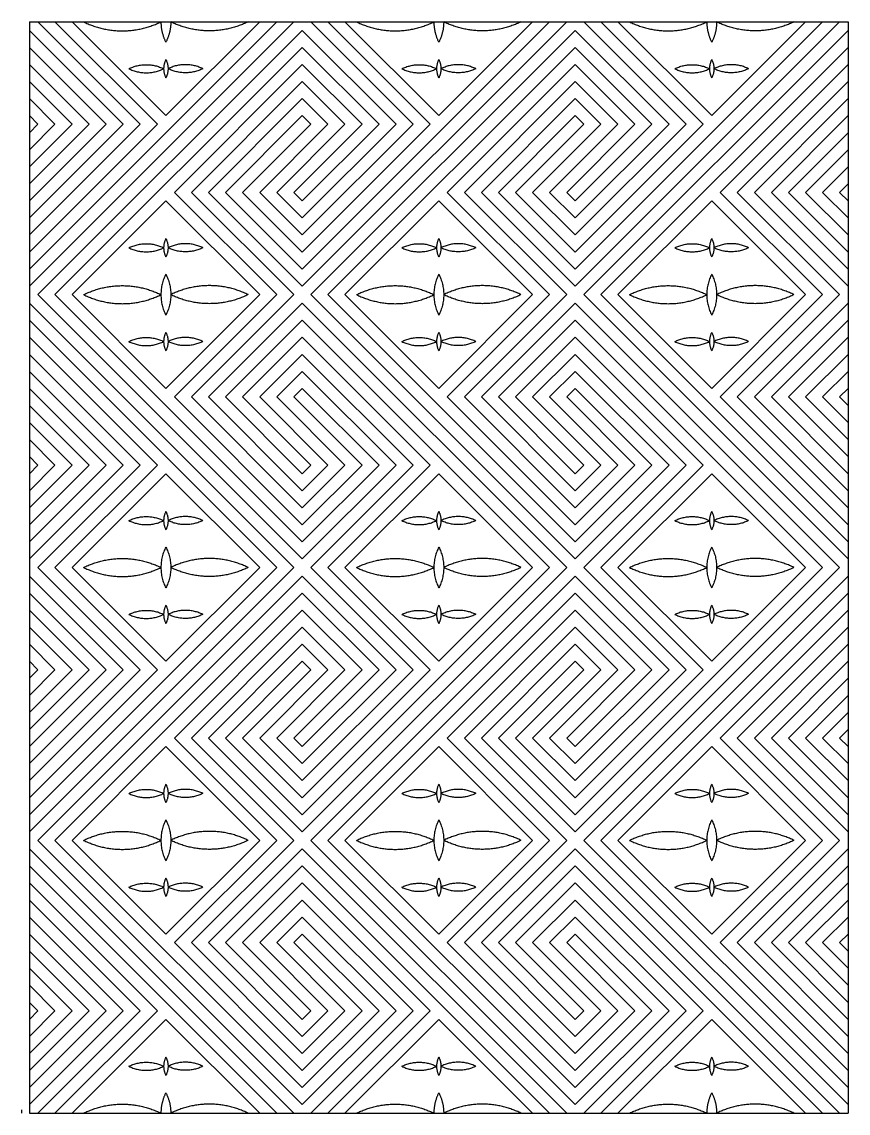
# Model space of a CAD drawing. Header units: millimetres. Extents: x -101 to 102, y -117 to 99.
# Drawn here: x 51.21 to 87.58, y 0.75 to 48.79 of the extents above; entities that cross this region are included whole.
import ezdxf

# ---------------------------------------------------------------- set-up
doc = ezdxf.new("R2010")
doc.units = ezdxf.units.MM
doc.header["$MEASUREMENT"] = 0
doc.layers.add('Layer 03', color=5, linetype='Continuous')

msp = doc.modelspace()

# ---------------------------------------------------------------- linework, layer by layer
at = {"layer": 'Layer 03'}
for p, q in [((51.545, 48.794), (51.545, 0.753)), ((51.545, 37.159), (63.18, 48.794)), ((51.545, 37.91), (62.429, 48.794)), ((51.92, 48.794), (56.424, 44.29)), ((52.671, 48.794), (57.175, 44.29)), ((53.421, 48.794), (57.55, 44.666)), ((57.55, 44.666), (61.679, 48.794)), ((63.555, 37.91), (74.439, 48.794)), ((63.93, 48.794), (68.434, 44.29)), ((64.681, 48.794), (69.185, 44.29)), ((65.432, 48.794), (69.56, 44.666)), ((69.56, 44.666), (73.689, 48.794)), ((75.565, 37.91), (86.45, 48.794)), ((75.941, 48.794), (80.445, 44.29)), ((76.691, 48.794), (81.195, 44.29)), ((77.442, 48.794), (81.571, 44.666)), ((81.571, 44.666), (85.699, 48.794)), ((87.576, 48.794), (87.576, 0.753)), ((51.545, 48.419), (55.673, 44.29)), ((51.92, 36.784), (63.555, 48.419)), ((63.555, 48.419), (67.684, 44.29)), ((63.93, 36.784), (75.565, 48.419)), ((75.565, 48.419), (79.694, 44.29)), ((51.545, 47.668), (54.923, 44.29)), ((52.671, 36.784), (63.555, 47.668)), ((63.555, 47.668), (66.933, 44.29)), ((64.681, 36.784), (75.565, 47.668)), ((75.565, 47.668), (78.943, 44.29)), ((76.691, 36.784), (87.576, 47.668)), ((51.545, 46.918), (54.172, 44.29)), ((63.555, 46.918), (66.182, 44.29)), ((75.565, 46.918), (78.193, 44.29)), ((51.545, 46.167), (53.421, 44.29)), ((58.676, 41.288), (63.555, 46.167)), ((63.555, 46.167), (65.432, 44.29)), ((70.686, 41.288), (75.565, 46.167)), ((75.565, 46.167), (77.442, 44.29)), ((82.696, 41.288), (87.576, 46.167)), ((51.545, 45.416), (52.671, 44.29)), ((59.427, 41.288), (63.555, 45.416)), ((63.555, 45.416), (64.681, 44.29)), ((71.437, 41.288), (75.565, 45.416)), ((75.565, 45.416), (76.691, 44.29)), ((83.447, 41.288), (87.576, 45.416)), ((51.545, 44.666), (51.92, 44.29)), ((51.545, 41.663), (54.172, 44.29)), ((51.545, 42.414), (53.421, 44.29)), ((51.545, 43.164), (52.671, 44.29)), ((51.545, 38.661), (57.175, 44.29)), ((51.545, 39.411), (56.424, 44.29)), ((51.545, 40.162), (55.673, 44.29)), ((51.545, 40.913), (54.923, 44.29)), ((60.177, 41.288), (63.555, 44.666)), ((60.928, 41.288), (63.93, 44.29)), ((61.679, 41.288), (64.681, 44.29)), ((62.429, 41.288), (65.432, 44.29)), ((63.18, 41.288), (66.182, 44.29)), ((63.555, 44.666), (63.93, 44.29)), ((63.555, 38.661), (69.185, 44.29)), ((63.555, 39.411), (68.434, 44.29)), ((63.555, 40.913), (66.933, 44.29)), ((63.555, 40.162), (67.684, 44.29)), ((72.187, 41.288), (75.565, 44.666)), ((72.938, 41.288), (75.941, 44.29)), ((73.689, 41.288), (76.691, 44.29)), ((74.439, 41.288), (77.442, 44.29)), ((75.19, 41.288), (78.193, 44.29)), ((75.565, 44.666), (75.941, 44.29)), ((75.565, 40.162), (79.694, 44.29)), ((75.565, 40.913), (78.943, 44.29)), ((75.565, 39.411), (80.445, 44.29)), ((75.565, 38.661), (81.195, 44.29)), ((84.198, 41.288), (87.576, 44.666)), ((84.948, 41.288), (87.576, 43.915)), ((85.699, 41.288), (87.576, 43.164)), ((86.45, 41.288), (87.576, 42.414)), ((87.2, 41.288), (87.576, 41.663)), ((62.429, 36.784), (57.925, 41.288)), ((59.427, 41.288), (63.555, 37.159)), ((60.177, 41.288), (63.555, 37.91)), ((60.928, 41.288), (63.555, 38.661)), ((61.679, 41.288), (63.555, 39.411)), ((62.429, 41.288), (63.555, 40.162)), ((63.18, 41.288), (63.555, 40.913)), ((71.437, 41.288), (75.565, 37.159)), ((72.187, 41.288), (75.565, 37.91)), ((72.938, 41.288), (75.565, 38.661)), ((73.689, 41.288), (75.565, 39.411)), ((74.439, 41.288), (75.565, 40.162)), ((75.19, 41.288), (75.565, 40.913)), ((86.45, 36.784), (81.946, 41.288)), ((83.447, 41.288), (87.576, 37.159)), ((84.198, 41.288), (87.576, 37.91)), ((84.948, 41.288), (87.576, 38.661)), ((85.699, 41.288), (87.576, 39.411)), ((86.45, 41.288), (87.576, 40.162)), ((87.2, 41.288), (87.576, 40.913)), ((51.92, 36.784), (63.555, 25.149)), ((52.671, 36.784), (63.555, 25.9)), ((62.429, 36.784), (57.925, 32.28)), ((63.93, 36.784), (75.565, 25.149)), ((64.681, 36.784), (75.565, 25.9)), ((76.691, 36.784), (87.576, 25.9)), ((86.45, 36.784), (81.946, 32.28)), ((51.545, 36.409), (63.18, 24.774)), ((51.545, 36.409), (63.18, 24.774)), ((59.427, 32.28), (63.555, 36.409)), ((71.437, 32.28), (75.565, 36.409)), ((83.447, 32.28), (87.576, 36.409)), ((51.545, 35.658), (62.429, 24.774)), ((60.177, 32.28), (63.555, 35.658)), ((63.555, 35.658), (74.439, 24.774)), ((72.187, 32.28), (75.565, 35.658)), ((75.565, 35.658), (86.45, 24.774)), ((84.198, 32.28), (87.576, 35.658)), ((51.545, 34.907), (57.175, 29.278)), ((60.928, 32.28), (63.555, 34.907)), ((63.555, 34.907), (69.185, 29.278)), ((72.938, 32.28), (75.565, 34.907)), ((75.565, 34.907), (81.195, 29.278)), ((84.948, 32.28), (87.576, 34.907)), ((51.545, 34.157), (56.424, 29.278)), ((61.679, 32.28), (63.555, 34.157)), ((63.555, 34.157), (68.434, 29.278)), ((73.689, 32.28), (75.565, 34.157)), ((75.565, 34.157), (80.445, 29.278)), ((85.699, 32.28), (87.576, 34.157)), ((51.545, 33.406), (55.673, 29.278)), ((62.429, 32.28), (63.555, 33.406)), ((63.555, 33.406), (67.684, 29.278)), ((74.439, 32.28), (75.565, 33.406)), ((75.565, 33.406), (79.694, 29.278)), ((86.45, 32.28), (87.576, 33.406)), ((51.545, 32.655), (54.923, 29.278)), ((58.676, 32.28), (63.555, 27.401)), ((59.427, 32.28), (63.555, 28.152)), ((60.177, 32.28), (63.555, 28.902)), ((60.928, 32.28), (63.93, 29.278)), ((61.679, 32.28), (64.681, 29.278)), ((62.429, 32.28), (65.432, 29.278)), ((63.18, 32.28), (63.555, 32.655)), ((63.18, 32.28), (66.182, 29.278)), ((63.555, 32.655), (66.933, 29.278)), ((70.686, 32.28), (75.565, 27.401)), ((71.437, 32.28), (75.565, 28.152)), ((72.187, 32.28), (75.565, 28.902)), ((72.938, 32.28), (75.941, 29.278)), ((73.689, 32.28), (76.691, 29.278)), ((74.439, 32.28), (77.442, 29.278)), ((75.19, 32.28), (75.565, 32.655)), ((75.19, 32.28), (78.193, 29.278)), ((75.565, 32.655), (78.943, 29.278)), ((82.696, 32.28), (87.576, 27.401)), ((83.447, 32.28), (87.576, 28.152)), ((84.198, 32.28), (87.576, 28.902)), ((84.948, 32.28), (87.576, 29.653)), ((85.699, 32.28), (87.576, 30.404)), ((86.45, 32.28), (87.576, 31.154)), ((87.2, 32.28), (87.576, 32.655)), ((87.2, 32.28), (87.576, 31.905)), ((51.545, 31.905), (54.172, 29.278)), ((51.545, 31.154), (53.421, 29.278)), ((51.545, 30.404), (52.671, 29.278)), ((51.545, 25.9), (54.923, 29.278)), ((51.545, 26.65), (54.172, 29.278)), ((51.545, 27.401), (53.421, 29.278)), ((51.545, 28.152), (52.671, 29.278)), ((51.545, 28.902), (51.92, 29.278)), ((51.545, 25.149), (55.673, 29.278)), ((51.92, 24.774), (56.424, 29.278)), ((52.671, 24.774), (57.175, 29.278)), ((53.421, 24.774), (57.55, 28.902)), ((57.55, 28.902), (61.679, 24.774)), ((63.555, 28.902), (63.93, 29.278)), ((63.555, 28.152), (64.681, 29.278)), ((63.555, 27.401), (65.432, 29.278)), ((63.555, 26.65), (66.182, 29.278)), ((63.555, 25.9), (66.933, 29.278)), ((63.555, 25.149), (67.684, 29.278)), ((63.93, 24.774), (68.434, 29.278)), ((64.681, 24.774), (69.185, 29.278)), ((65.432, 24.774), (69.56, 28.902)), ((69.56, 28.902), (73.689, 24.774)), ((75.565, 25.149), (79.694, 29.278)), ((75.565, 25.9), (78.943, 29.278)), ((75.565, 26.65), (78.193, 29.278)), ((75.565, 27.401), (77.442, 29.278)), ((75.565, 28.152), (76.691, 29.278)), ((75.565, 28.902), (75.941, 29.278)), ((75.941, 24.774), (80.445, 29.278)), ((76.691, 24.774), (81.195, 29.278)), ((77.442, 24.774), (81.571, 28.902)), ((81.571, 28.902), (85.699, 24.774)), ((51.545, 13.139), (63.18, 24.774)), ((51.545, 13.139), (63.18, 24.774)), ((51.545, 13.139), (63.18, 24.774)), ((51.545, 13.889), (62.429, 24.774)), ((51.92, 24.774), (56.424, 20.27)), ((52.671, 24.774), (57.175, 20.27)), ((53.421, 24.774), (57.55, 20.645)), ((57.55, 20.645), (61.679, 24.774)), ((63.555, 13.889), (74.439, 24.774)), ((63.93, 24.774), (68.434, 20.27)), ((64.681, 24.774), (69.185, 20.27)), ((65.432, 24.774), (69.56, 20.645)), ((69.56, 20.645), (73.689, 24.774)), ((75.565, 13.889), (86.45, 24.774)), ((75.941, 24.774), (80.445, 20.27)), ((76.691, 24.774), (81.195, 20.27)), ((77.442, 24.774), (81.571, 20.645)), ((81.571, 20.645), (85.699, 24.774)), ((51.545, 24.398), (55.673, 20.27)), ((51.92, 12.763), (63.555, 24.398)), ((51.92, 12.763), (63.555, 24.398)), ((63.555, 24.398), (67.684, 20.27)), ((63.93, 12.763), (75.565, 24.398)), ((75.565, 24.398), (79.694, 20.27)), ((51.545, 23.648), (54.923, 20.27)), ((52.671, 12.763), (63.555, 23.648)), ((63.555, 23.648), (66.933, 20.27)), ((64.681, 12.763), (75.565, 23.648)), ((75.565, 23.648), (78.943, 20.27)), ((76.691, 12.763), (87.576, 23.648)), ((51.545, 22.897), (54.172, 20.27)), ((63.555, 22.897), (66.182, 20.27)), ((75.565, 22.897), (78.193, 20.27)), ((51.545, 22.146), (53.421, 20.27)), ((58.676, 17.267), (63.555, 22.146)), ((63.555, 22.146), (65.432, 20.27)), ((70.686, 17.267), (75.565, 22.146)), ((75.565, 22.146), (77.442, 20.27)), ((82.696, 17.267), (87.576, 22.146)), ((51.545, 21.396), (52.671, 20.27)), ((59.427, 17.267), (63.555, 21.396)), ((63.555, 21.396), (64.681, 20.27)), ((71.437, 17.267), (75.565, 21.396)), ((75.565, 21.396), (76.691, 20.27)), ((83.447, 17.267), (87.576, 21.396)), ((51.545, 20.645), (51.92, 20.27)), ((51.545, 17.643), (54.172, 20.27)), ((51.545, 18.393), (53.421, 20.27)), ((51.545, 19.144), (52.671, 20.27)), ((51.545, 14.64), (57.175, 20.27)), ((51.545, 15.391), (56.424, 20.27)), ((51.545, 16.141), (55.673, 20.27)), ((51.545, 16.892), (54.923, 20.27)), ((60.177, 17.267), (63.555, 20.645)), ((60.928, 17.267), (63.93, 20.27)), ((61.679, 17.267), (64.681, 20.27)), ((62.429, 17.267), (65.432, 20.27)), ((63.18, 17.267), (66.182, 20.27)), ((63.555, 20.645), (63.93, 20.27)), ((63.555, 14.64), (69.185, 20.27)), ((63.555, 15.391), (68.434, 20.27)), ((63.555, 16.892), (66.933, 20.27)), ((63.555, 16.141), (67.684, 20.27)), ((72.187, 17.267), (75.565, 20.645)), ((72.938, 17.267), (75.941, 20.27)), ((73.689, 17.267), (76.691, 20.27)), ((74.439, 17.267), (77.442, 20.27)), ((75.19, 17.267), (78.193, 20.27)), ((75.565, 20.645), (75.941, 20.27)), ((75.565, 16.141), (79.694, 20.27)), ((75.565, 16.892), (78.943, 20.27)), ((75.565, 15.391), (80.445, 20.27)), ((75.565, 14.64), (81.195, 20.27)), ((84.198, 17.267), (87.576, 20.645)), ((84.948, 17.267), (87.576, 19.895)), ((85.699, 17.267), (87.576, 19.144)), ((86.45, 17.267), (87.576, 18.393)), ((87.2, 17.267), (87.576, 17.643)), ((62.429, 12.763), (57.925, 17.267)), ((59.427, 17.267), (63.555, 13.139)), ((60.177, 17.267), (63.555, 13.889)), ((60.928, 17.267), (63.555, 14.64)), ((61.679, 17.267), (63.555, 15.391)), ((62.429, 17.267), (63.555, 16.141)), ((63.18, 17.267), (63.555, 16.892)), ((71.437, 17.267), (75.565, 13.139)), ((72.187, 17.267), (75.565, 13.889)), ((72.938, 17.267), (75.565, 14.64)), ((73.689, 17.267), (75.565, 15.391)), ((74.439, 17.267), (75.565, 16.141)), ((75.19, 17.267), (75.565, 16.892)), ((86.45, 12.763), (81.946, 17.267)), ((83.447, 17.267), (87.576, 13.139)), ((84.198, 17.267), (87.576, 13.889)), ((84.948, 17.267), (87.576, 14.64)), ((85.699, 17.267), (87.576, 15.391)), ((86.45, 17.267), (87.576, 16.141)), ((87.2, 17.267), (87.576, 16.892)), ((51.92, 12.763), (63.555, 1.129)), ((52.671, 12.763), (63.555, 1.879)), ((62.429, 12.763), (57.925, 8.26)), ((63.93, 12.763), (75.565, 1.129)), ((64.681, 12.763), (75.565, 1.879)), ((76.691, 12.763), (87.576, 1.879)), ((86.45, 12.763), (81.946, 8.26)), ((51.545, 12.388), (63.18, 0.753)), ((51.545, 12.388), (63.18, 0.753)), ((59.427, 8.26), (63.555, 12.388)), ((71.437, 8.26), (75.565, 12.388)), ((83.447, 8.26), (87.576, 12.388)), ((51.545, 11.638), (62.429, 0.753)), ((60.177, 8.26), (63.555, 11.638)), ((63.555, 11.638), (74.439, 0.753)), ((72.187, 8.26), (75.565, 11.638)), ((75.565, 11.638), (86.45, 0.753)), ((84.198, 8.26), (87.576, 11.638)), ((51.545, 10.887), (57.175, 5.257)), ((60.928, 8.26), (63.555, 10.887)), ((63.555, 10.887), (69.185, 5.257)), ((72.938, 8.26), (75.565, 10.887)), ((75.565, 10.887), (81.195, 5.257)), ((84.948, 8.26), (87.576, 10.887)), ((51.545, 10.136), (56.424, 5.257)), ((61.679, 8.26), (63.555, 10.136)), ((63.555, 10.136), (68.434, 5.257)), ((73.689, 8.26), (75.565, 10.136)), ((75.565, 10.136), (80.445, 5.257)), ((85.699, 8.26), (87.576, 10.136)), ((51.545, 9.386), (55.673, 5.257)), ((62.429, 8.26), (63.555, 9.386)), ((63.555, 9.386), (67.684, 5.257)), ((74.439, 8.26), (75.565, 9.386)), ((75.565, 9.386), (79.694, 5.257)), ((86.45, 8.26), (87.576, 9.386)), ((51.545, 8.635), (54.923, 5.257)), ((58.676, 8.26), (63.555, 3.38)), ((59.427, 8.26), (63.555, 4.131)), ((60.177, 8.26), (63.555, 4.882)), ((60.928, 8.26), (63.93, 5.257)), ((61.679, 8.26), (64.681, 5.257)), ((62.429, 8.26), (65.432, 5.257)), ((63.18, 8.26), (63.555, 8.635)), ((63.18, 8.26), (66.182, 5.257)), ((63.555, 8.635), (66.933, 5.257)), ((70.686, 8.26), (75.565, 3.38)), ((71.437, 8.26), (75.565, 4.131)), ((72.187, 8.26), (75.565, 4.882)), ((72.938, 8.26), (75.941, 5.257)), ((73.689, 8.26), (76.691, 5.257)), ((74.439, 8.26), (77.442, 5.257)), ((75.19, 8.26), (75.565, 8.635)), ((75.19, 8.26), (78.193, 5.257)), ((75.565, 8.635), (78.943, 5.257)), ((82.696, 8.26), (87.576, 3.38)), ((83.447, 8.26), (87.576, 4.131)), ((84.198, 8.26), (87.576, 4.882)), ((84.948, 8.26), (87.576, 5.632)), ((85.699, 8.26), (87.576, 6.383)), ((86.45, 8.26), (87.576, 7.134)), ((87.2, 8.26), (87.576, 8.635)), ((87.2, 8.26), (87.576, 7.884)), ((51.545, 7.884), (54.172, 5.257)), ((51.545, 7.134), (53.421, 5.257)), ((51.545, 6.383), (52.671, 5.257)), ((51.545, 1.879), (54.923, 5.257)), ((51.545, 2.63), (54.172, 5.257)), ((51.545, 3.38), (53.421, 5.257)), ((51.545, 4.131), (52.671, 5.257)), ((51.545, 4.882), (51.92, 5.257)), ((51.545, 1.129), (55.673, 5.257)), ((51.92, 0.753), (56.424, 5.257)), ((52.671, 0.753), (57.175, 5.257)), ((53.421, 0.753), (57.55, 4.882)), ((57.55, 4.882), (61.679, 0.753)), ((63.555, 4.882), (63.93, 5.257)), ((63.555, 4.131), (64.681, 5.257)), ((63.555, 3.38), (65.432, 5.257)), ((63.555, 2.63), (66.182, 5.257)), ((63.555, 1.879), (66.933, 5.257)), ((63.555, 1.129), (67.684, 5.257)), ((63.93, 0.753), (68.434, 5.257)), ((64.681, 0.753), (69.185, 5.257)), ((65.432, 0.753), (69.56, 4.882)), ((69.56, 4.882), (73.689, 0.753)), ((75.565, 1.129), (79.694, 5.257)), ((75.565, 1.879), (78.943, 5.257)), ((75.565, 2.63), (78.193, 5.257)), ((75.565, 3.38), (77.442, 5.257)), ((75.565, 4.131), (76.691, 5.257)), ((75.565, 4.882), (75.941, 5.257)), ((75.941, 0.753), (80.445, 5.257)), ((76.691, 0.753), (81.195, 5.257)), ((77.442, 0.753), (81.571, 4.882)), ((81.571, 4.882), (85.699, 0.753)), ((51.545, 0.753), (87.576, 0.753))]:
    msp.add_line(p, q, dxfattribs=at)
for points in [[(51.545, 48.794), (87.576, 48.794)], [(63.555, 37.159), (75.19, 48.794)], [(75.565, 37.159), (87.2, 48.794)], [(75.941, 36.784), (87.576, 48.419)], [(63.555, 46.918), (57.925, 41.288)], [(75.565, 46.918), (69.936, 41.288)], [(87.576, 46.918), (81.946, 41.288)], [(51.92, 44.29), (51.545, 43.915)], [(53.421, 36.784), (57.55, 40.913)], [(61.679, 36.784), (57.55, 40.913)], [(58.676, 41.288), (63.18, 36.784)], [(65.432, 36.784), (69.56, 40.913)], [(73.689, 36.784), (69.56, 40.913)], [(69.936, 41.288), (74.439, 36.784)], [(70.686, 41.288), (75.19, 36.784)], [(77.442, 36.784), (81.571, 40.913)], [(85.699, 36.784), (81.571, 40.913)], [(82.696, 41.288), (87.2, 36.784)], [(53.421, 36.784), (57.55, 32.655)], [(61.679, 36.784), (57.55, 32.655)], [(58.676, 32.28), (63.18, 36.784)], [(65.432, 36.784), (69.56, 32.655)], [(73.689, 36.784), (69.56, 32.655)], [(69.936, 32.28), (74.439, 36.784)], [(70.686, 32.28), (75.19, 36.784)], [(75.941, 36.784), (87.576, 25.149)], [(77.442, 36.784), (81.571, 32.655)], [(85.699, 36.784), (81.571, 32.655)], [(82.696, 32.28), (87.2, 36.784)], [(63.555, 36.409), (75.19, 24.774)], [(75.565, 36.409), (87.2, 24.774)], [(63.555, 26.65), (57.925, 32.28)], [(75.565, 26.65), (69.936, 32.28)], [(87.576, 26.65), (81.946, 32.28)], [(51.92, 29.278), (51.545, 29.653)], [(63.555, 13.139), (75.19, 24.774)], [(75.565, 13.139), (87.2, 24.774)], [(75.941, 12.763), (87.576, 24.398)], [(63.555, 22.897), (57.925, 17.267)], [(75.565, 22.897), (69.936, 17.267)], [(87.576, 22.897), (81.946, 17.267)], [(51.92, 20.27), (51.545, 19.895)], [(53.421, 12.763), (57.55, 16.892)], [(61.679, 12.763), (57.55, 16.892)], [(58.676, 17.267), (63.18, 12.763)], [(65.432, 12.763), (69.56, 16.892)], [(73.689, 12.763), (69.56, 16.892)], [(69.936, 17.267), (74.439, 12.763)], [(70.686, 17.267), (75.19, 12.763)], [(77.442, 12.763), (81.571, 16.892)], [(85.699, 12.763), (81.571, 16.892)], [(82.696, 17.267), (87.2, 12.763)], [(53.421, 12.763), (57.55, 8.635)], [(61.679, 12.763), (57.55, 8.635)], [(58.676, 8.26), (63.18, 12.763)], [(65.432, 12.763), (69.56, 8.635)], [(73.689, 12.763), (69.56, 8.635)], [(69.936, 8.26), (74.439, 12.763)], [(70.686, 8.26), (75.19, 12.763)], [(75.941, 12.763), (87.576, 1.129)], [(77.442, 12.763), (81.571, 8.635)], [(85.699, 12.763), (81.571, 8.635)], [(82.696, 8.26), (87.2, 12.763)], [(63.555, 12.388), (75.19, 0.753)], [(75.565, 12.388), (87.2, 0.753)], [(63.555, 2.63), (57.925, 8.26)], [(75.565, 2.63), (69.936, 8.26)], [(87.576, 2.63), (81.946, 8.26)], [(51.92, 5.257), (51.545, 5.632)], [(51.212, 0.753), (51.212, 0.895)]]:
    msp.add_lwpolyline(points, dxfattribs=at)
for points, weights in [([(53.933, 48.794), (55.633, 47.955), (57.333, 48.794)], [1, 0.896820918465, 1]), ([(57.333, 48.794), (57.333, 48.319), (57.55, 47.895)], [1, 0.972194448608, 1]), ([(57.767, 48.794), (57.767, 48.319), (57.55, 47.895)], [1, 0.972194448608, 1]), ([(61.167, 48.794), (59.467, 47.955), (57.767, 48.794)], [1, 0.896820918465, 1]), ([(65.943, 48.794), (67.643, 47.955), (69.344, 48.794)], [1, 0.896820918465, 1]), ([(69.344, 48.794), (69.344, 48.319), (69.56, 47.895)], [1, 0.972194448608, 1]), ([(69.777, 48.794), (69.777, 48.319), (69.56, 47.895)], [1, 0.972194448608, 1]), ([(73.178, 48.794), (71.477, 47.955), (69.777, 48.794)], [1, 0.896820918465, 1]), ([(77.953, 48.794), (79.654, 47.955), (81.354, 48.794)], [1, 0.896820918465, 1]), ([(81.354, 48.794), (81.354, 48.319), (81.571, 47.895)], [1, 0.972194448608, 1]), ([(81.787, 48.794), (81.787, 48.319), (81.571, 47.895)], [1, 0.972194448608, 1]), ([(85.188, 48.794), (83.487, 47.955), (81.787, 48.794)], [1, 0.896820918465, 1]), ([(57.55, 47.134), (57.344, 46.73), (57.55, 46.326)], [1, 0.89032409181, 1]), ([(57.55, 47.134), (57.756, 46.73), (57.55, 46.326)], [1, 0.89032409181, 1]), ([(69.56, 47.134), (69.354, 46.73), (69.56, 46.326)], [1, 0.89032409181, 1]), ([(69.56, 47.134), (69.767, 46.73), (69.56, 46.326)], [1, 0.89032409181, 1]), ([(81.571, 47.134), (81.364, 46.73), (81.571, 46.326)], [1, 0.89032409181, 1]), ([(81.571, 47.134), (81.777, 46.73), (81.571, 46.326)], [1, 0.89032409181, 1]), ([(55.925, 46.73), (56.689, 47.107), (57.453, 46.73)], [1, 0.896820918465, 1]), ([(55.925, 46.73), (56.689, 46.353), (57.453, 46.73)], [1, 0.896820918465, 1]), ([(59.175, 46.73), (58.411, 47.107), (57.647, 46.73)], [1, 0.896820918465, 1]), ([(59.175, 46.73), (58.411, 46.353), (57.647, 46.73)], [1, 0.896820918465, 1]), ([(67.936, 46.73), (68.699, 47.107), (69.463, 46.73)], [1, 0.896820918465, 1]), ([(67.936, 46.73), (68.699, 46.353), (69.463, 46.73)], [1, 0.896820918465, 1]), ([(71.185, 46.73), (70.421, 47.107), (69.657, 46.73)], [1, 0.896820918465, 1]), ([(71.185, 46.73), (70.421, 46.353), (69.657, 46.73)], [1, 0.896820918465, 1]), ([(79.946, 46.73), (80.71, 47.107), (81.473, 46.73)], [1, 0.896820918465, 1]), ([(79.946, 46.73), (80.71, 46.353), (81.473, 46.73)], [1, 0.896820918465, 1]), ([(83.195, 46.73), (82.431, 47.107), (81.668, 46.73)], [1, 0.896820918465, 1]), ([(83.195, 46.73), (82.431, 46.353), (81.668, 46.73)], [1, 0.896820918465, 1]), ([(55.925, 38.848), (56.689, 39.225), (57.453, 38.848)], [1, 0.896820918465, 1]), ([(57.55, 39.252), (57.344, 38.848), (57.55, 38.445)], [1, 0.89032409181, 1]), ([(57.55, 39.252), (57.756, 38.848), (57.55, 38.445)], [1, 0.89032409181, 1]), ([(59.175, 38.848), (58.411, 39.225), (57.647, 38.848)], [1, 0.896820918465, 1]), ([(67.936, 38.848), (68.699, 39.225), (69.463, 38.848)], [1, 0.896820918465, 1]), ([(69.56, 39.252), (69.354, 38.848), (69.56, 38.445)], [1, 0.89032409181, 1]), ([(69.56, 39.252), (69.767, 38.848), (69.56, 38.445)], [1, 0.89032409181, 1]), ([(71.185, 38.848), (70.421, 39.225), (69.657, 38.848)], [1, 0.896820918465, 1]), ([(79.946, 38.848), (80.71, 39.225), (81.473, 38.848)], [1, 0.896820918465, 1]), ([(81.571, 39.252), (81.364, 38.848), (81.571, 38.445)], [1, 0.89032409181, 1]), ([(81.571, 39.252), (81.777, 38.848), (81.571, 38.445)], [1, 0.89032409181, 1]), ([(83.195, 38.848), (82.431, 39.225), (81.668, 38.848)], [1, 0.896820918465, 1]), ([(55.925, 38.848), (56.689, 38.472), (57.453, 38.848)], [1, 0.896820918465, 1]), ([(59.175, 38.848), (58.411, 38.472), (57.647, 38.848)], [1, 0.896820918465, 1]), ([(67.936, 38.848), (68.699, 38.472), (69.463, 38.848)], [1, 0.896820918465, 1]), ([(71.185, 38.848), (70.421, 38.472), (69.657, 38.848)], [1, 0.896820918465, 1]), ([(79.946, 38.848), (80.71, 38.472), (81.473, 38.848)], [1, 0.896820918465, 1]), ([(83.195, 38.848), (82.431, 38.472), (81.668, 38.848)], [1, 0.896820918465, 1]), ([(57.55, 37.683), (57.09, 36.784), (57.55, 35.885)], [1, 0.89032409181, 1]), ([(57.55, 37.683), (58.01, 36.784), (57.55, 35.885)], [1, 0.89032409181, 1]), ([(69.56, 37.683), (69.101, 36.784), (69.56, 35.885)], [1, 0.89032409181, 1]), ([(69.56, 37.683), (70.02, 36.784), (69.56, 35.885)], [1, 0.89032409181, 1]), ([(81.571, 37.683), (81.111, 36.784), (81.571, 35.885)], [1, 0.89032409181, 1]), ([(81.571, 37.683), (82.03, 36.784), (81.571, 35.885)], [1, 0.89032409181, 1]), ([(53.933, 36.784), (55.633, 37.623), (57.333, 36.784)], [1, 0.896820918465, 1]), ([(61.167, 36.784), (59.467, 37.623), (57.767, 36.784)], [1, 0.896820918465, 1]), ([(65.943, 36.784), (67.643, 37.623), (69.344, 36.784)], [1, 0.896820918465, 1]), ([(73.178, 36.784), (71.477, 37.623), (69.777, 36.784)], [1, 0.896820918465, 1]), ([(77.953, 36.784), (79.654, 37.623), (81.354, 36.784)], [1, 0.896820918465, 1]), ([(85.188, 36.784), (83.487, 37.623), (81.787, 36.784)], [1, 0.896820918465, 1]), ([(53.933, 36.784), (55.633, 35.945), (57.333, 36.784)], [1, 0.896820918465, 1]), ([(61.167, 36.784), (59.467, 35.945), (57.767, 36.784)], [1, 0.896820918465, 1]), ([(65.943, 36.784), (67.643, 35.945), (69.344, 36.784)], [1, 0.896820918465, 1]), ([(73.178, 36.784), (71.477, 35.945), (69.777, 36.784)], [1, 0.896820918465, 1]), ([(77.953, 36.784), (79.654, 35.945), (81.354, 36.784)], [1, 0.896820918465, 1]), ([(85.188, 36.784), (83.487, 35.945), (81.787, 36.784)], [1, 0.896820918465, 1]), ([(57.55, 35.123), (57.344, 34.72), (57.55, 34.316)], [1, 0.89032409181, 1]), ([(57.55, 35.123), (57.756, 34.72), (57.55, 34.316)], [1, 0.89032409181, 1]), ([(69.56, 35.123), (69.354, 34.72), (69.56, 34.316)], [1, 0.89032409181, 1]), ([(69.56, 35.123), (69.767, 34.72), (69.56, 34.316)], [1, 0.89032409181, 1]), ([(81.571, 35.123), (81.364, 34.72), (81.571, 34.316)], [1, 0.89032409181, 1]), ([(81.571, 35.123), (81.777, 34.72), (81.571, 34.316)], [1, 0.89032409181, 1]), ([(55.925, 34.72), (56.689, 35.096), (57.453, 34.72)], [1, 0.896820918465, 1]), ([(55.925, 34.72), (56.689, 34.343), (57.453, 34.72)], [1, 0.896820918465, 1]), ([(59.175, 34.72), (58.411, 35.096), (57.647, 34.72)], [1, 0.896820918465, 1]), ([(59.175, 34.72), (58.411, 34.343), (57.647, 34.72)], [1, 0.896820918465, 1]), ([(67.936, 34.72), (68.699, 35.096), (69.463, 34.72)], [1, 0.896820918465, 1]), ([(67.936, 34.72), (68.699, 34.343), (69.463, 34.72)], [1, 0.896820918465, 1]), ([(71.185, 34.72), (70.421, 35.096), (69.657, 34.72)], [1, 0.896820918465, 1]), ([(71.185, 34.72), (70.421, 34.343), (69.657, 34.72)], [1, 0.896820918465, 1]), ([(79.946, 34.72), (80.71, 35.096), (81.473, 34.72)], [1, 0.896820918465, 1]), ([(79.946, 34.72), (80.71, 34.343), (81.473, 34.72)], [1, 0.896820918465, 1]), ([(83.195, 34.72), (82.431, 35.096), (81.668, 34.72)], [1, 0.896820918465, 1]), ([(83.195, 34.72), (82.431, 34.343), (81.668, 34.72)], [1, 0.896820918465, 1]), ([(55.925, 26.838), (56.689, 27.215), (57.453, 26.838)], [1, 0.896820918465, 1]), ([(57.55, 27.242), (57.344, 26.838), (57.55, 26.434)], [1, 0.89032409181, 1]), ([(57.55, 27.242), (57.756, 26.838), (57.55, 26.434)], [1, 0.89032409181, 1]), ([(59.175, 26.838), (58.411, 27.215), (57.647, 26.838)], [1, 0.896820918465, 1]), ([(67.936, 26.838), (68.699, 27.215), (69.463, 26.838)], [1, 0.896820918465, 1]), ([(69.56, 27.242), (69.354, 26.838), (69.56, 26.434)], [1, 0.89032409181, 1]), ([(69.56, 27.242), (69.767, 26.838), (69.56, 26.434)], [1, 0.89032409181, 1]), ([(71.185, 26.838), (70.421, 27.215), (69.657, 26.838)], [1, 0.896820918465, 1]), ([(79.946, 26.838), (80.71, 27.215), (81.473, 26.838)], [1, 0.896820918465, 1]), ([(81.571, 27.242), (81.364, 26.838), (81.571, 26.434)], [1, 0.89032409181, 1]), ([(81.571, 27.242), (81.777, 26.838), (81.571, 26.434)], [1, 0.89032409181, 1]), ([(83.195, 26.838), (82.431, 27.215), (81.668, 26.838)], [1, 0.896820918465, 1]), ([(55.925, 26.838), (56.689, 26.461), (57.453, 26.838)], [1, 0.896820918465, 1]), ([(59.175, 26.838), (58.411, 26.461), (57.647, 26.838)], [1, 0.896820918465, 1]), ([(67.936, 26.838), (68.699, 26.461), (69.463, 26.838)], [1, 0.896820918465, 1]), ([(71.185, 26.838), (70.421, 26.461), (69.657, 26.838)], [1, 0.896820918465, 1]), ([(79.946, 26.838), (80.71, 26.461), (81.473, 26.838)], [1, 0.896820918465, 1]), ([(83.195, 26.838), (82.431, 26.461), (81.668, 26.838)], [1, 0.896820918465, 1]), ([(57.55, 25.673), (57.09, 24.774), (57.55, 23.875)], [1, 0.89032409181, 1]), ([(57.55, 25.673), (58.01, 24.774), (57.55, 23.875)], [1, 0.89032409181, 1]), ([(69.56, 25.673), (69.101, 24.774), (69.56, 23.875)], [1, 0.89032409181, 1]), ([(69.56, 25.673), (70.02, 24.774), (69.56, 23.875)], [1, 0.89032409181, 1]), ([(81.571, 25.673), (81.111, 24.774), (81.571, 23.875)], [1, 0.89032409181, 1]), ([(81.571, 25.673), (82.03, 24.774), (81.571, 23.875)], [1, 0.89032409181, 1]), ([(53.933, 24.774), (55.633, 25.613), (57.333, 24.774)], [1, 0.896820918465, 1]), ([(61.167, 24.774), (59.467, 25.613), (57.767, 24.774)], [1, 0.896820918465, 1]), ([(65.943, 24.774), (67.643, 25.613), (69.344, 24.774)], [1, 0.896820918465, 1]), ([(73.178, 24.774), (71.477, 25.613), (69.777, 24.774)], [1, 0.896820918465, 1]), ([(77.953, 24.774), (79.654, 25.613), (81.354, 24.774)], [1, 0.896820918465, 1]), ([(85.188, 24.774), (83.487, 25.613), (81.787, 24.774)], [1, 0.896820918465, 1]), ([(53.933, 24.774), (55.633, 23.935), (57.333, 24.774)], [1, 0.896820918465, 1]), ([(61.167, 24.774), (59.467, 23.935), (57.767, 24.774)], [1, 0.896820918465, 1]), ([(65.943, 24.774), (67.643, 23.935), (69.344, 24.774)], [1, 0.896820918465, 1]), ([(73.178, 24.774), (71.477, 23.935), (69.777, 24.774)], [1, 0.896820918465, 1]), ([(77.953, 24.774), (79.654, 23.935), (81.354, 24.774)], [1, 0.896820918465, 1]), ([(85.188, 24.774), (83.487, 23.935), (81.787, 24.774)], [1, 0.896820918465, 1]), ([(57.55, 23.113), (57.344, 22.709), (57.55, 22.306)], [1, 0.89032409181, 1]), ([(57.55, 23.113), (57.756, 22.709), (57.55, 22.306)], [1, 0.89032409181, 1]), ([(69.56, 23.113), (69.354, 22.709), (69.56, 22.306)], [1, 0.89032409181, 1]), ([(69.56, 23.113), (69.767, 22.709), (69.56, 22.306)], [1, 0.89032409181, 1]), ([(81.571, 23.113), (81.364, 22.709), (81.571, 22.306)], [1, 0.89032409181, 1]), ([(81.571, 23.113), (81.777, 22.709), (81.571, 22.306)], [1, 0.89032409181, 1]), ([(55.925, 22.709), (56.689, 23.086), (57.453, 22.709)], [1, 0.896820918465, 1]), ([(55.925, 22.709), (56.689, 22.333), (57.453, 22.709)], [1, 0.896820918465, 1]), ([(59.175, 22.709), (58.411, 23.086), (57.647, 22.709)], [1, 0.896820918465, 1]), ([(59.175, 22.709), (58.411, 22.333), (57.647, 22.709)], [1, 0.896820918465, 1]), ([(67.936, 22.709), (68.699, 23.086), (69.463, 22.709)], [1, 0.896820918465, 1]), ([(67.936, 22.709), (68.699, 22.333), (69.463, 22.709)], [1, 0.896820918465, 1]), ([(71.185, 22.709), (70.421, 23.086), (69.657, 22.709)], [1, 0.896820918465, 1]), ([(71.185, 22.709), (70.421, 22.333), (69.657, 22.709)], [1, 0.896820918465, 1]), ([(79.946, 22.709), (80.71, 23.086), (81.473, 22.709)], [1, 0.896820918465, 1]), ([(79.946, 22.709), (80.71, 22.333), (81.473, 22.709)], [1, 0.896820918465, 1]), ([(83.195, 22.709), (82.431, 23.086), (81.668, 22.709)], [1, 0.896820918465, 1]), ([(83.195, 22.709), (82.431, 22.333), (81.668, 22.709)], [1, 0.896820918465, 1]), ([(55.925, 14.828), (56.689, 15.204), (57.453, 14.828)], [1, 0.896820918465, 1]), ([(57.55, 15.231), (57.344, 14.828), (57.55, 14.424)], [1, 0.89032409181, 1]), ([(57.55, 15.231), (57.756, 14.828), (57.55, 14.424)], [1, 0.89032409181, 1]), ([(59.175, 14.828), (58.411, 15.204), (57.647, 14.828)], [1, 0.896820918465, 1]), ([(67.936, 14.828), (68.699, 15.204), (69.463, 14.828)], [1, 0.896820918465, 1]), ([(69.56, 15.231), (69.354, 14.828), (69.56, 14.424)], [1, 0.89032409181, 1]), ([(69.56, 15.231), (69.767, 14.828), (69.56, 14.424)], [1, 0.89032409181, 1]), ([(71.185, 14.828), (70.421, 15.204), (69.657, 14.828)], [1, 0.896820918465, 1]), ([(79.946, 14.828), (80.71, 15.204), (81.473, 14.828)], [1, 0.896820918465, 1]), ([(81.571, 15.231), (81.364, 14.828), (81.571, 14.424)], [1, 0.89032409181, 1]), ([(81.571, 15.231), (81.777, 14.828), (81.571, 14.424)], [1, 0.89032409181, 1]), ([(83.195, 14.828), (82.431, 15.204), (81.668, 14.828)], [1, 0.896820918465, 1]), ([(55.925, 14.828), (56.689, 14.451), (57.453, 14.828)], [1, 0.896820918465, 1]), ([(59.175, 14.828), (58.411, 14.451), (57.647, 14.828)], [1, 0.896820918465, 1]), ([(67.936, 14.828), (68.699, 14.451), (69.463, 14.828)], [1, 0.896820918465, 1]), ([(71.185, 14.828), (70.421, 14.451), (69.657, 14.828)], [1, 0.896820918465, 1]), ([(79.946, 14.828), (80.71, 14.451), (81.473, 14.828)], [1, 0.896820918465, 1]), ([(83.195, 14.828), (82.431, 14.451), (81.668, 14.828)], [1, 0.896820918465, 1]), ([(57.55, 13.662), (57.09, 12.763), (57.55, 11.865)], [1, 0.89032409181, 1]), ([(57.55, 13.662), (58.01, 12.763), (57.55, 11.865)], [1, 0.89032409181, 1]), ([(69.56, 13.662), (69.101, 12.763), (69.56, 11.865)], [1, 0.89032409181, 1]), ([(69.56, 13.662), (70.02, 12.763), (69.56, 11.865)], [1, 0.89032409181, 1]), ([(81.571, 13.662), (81.111, 12.763), (81.571, 11.865)], [1, 0.89032409181, 1]), ([(81.571, 13.662), (82.03, 12.763), (81.571, 11.865)], [1, 0.89032409181, 1]), ([(53.933, 12.763), (55.633, 13.602), (57.333, 12.763)], [1, 0.896820918465, 1]), ([(61.167, 12.763), (59.467, 13.602), (57.767, 12.763)], [1, 0.896820918465, 1]), ([(65.943, 12.763), (67.643, 13.602), (69.344, 12.763)], [1, 0.896820918465, 1]), ([(73.178, 12.763), (71.477, 13.602), (69.777, 12.763)], [1, 0.896820918465, 1]), ([(77.953, 12.763), (79.654, 13.602), (81.354, 12.763)], [1, 0.896820918465, 1]), ([(85.188, 12.763), (83.487, 13.602), (81.787, 12.763)], [1, 0.896820918465, 1]), ([(53.933, 12.763), (55.633, 11.925), (57.333, 12.763)], [1, 0.896820918465, 1]), ([(61.167, 12.763), (59.467, 11.925), (57.767, 12.763)], [1, 0.896820918465, 1]), ([(65.943, 12.763), (67.643, 11.925), (69.344, 12.763)], [1, 0.896820918465, 1]), ([(73.178, 12.763), (71.477, 11.925), (69.777, 12.763)], [1, 0.896820918465, 1]), ([(77.953, 12.763), (79.654, 11.925), (81.354, 12.763)], [1, 0.896820918465, 1]), ([(85.188, 12.763), (83.487, 11.925), (81.787, 12.763)], [1, 0.896820918465, 1]), ([(57.55, 11.103), (57.344, 10.699), (57.55, 10.296)], [1, 0.89032409181, 1]), ([(57.55, 11.103), (57.756, 10.699), (57.55, 10.296)], [1, 0.89032409181, 1]), ([(69.56, 11.103), (69.354, 10.699), (69.56, 10.296)], [1, 0.89032409181, 1]), ([(69.56, 11.103), (69.767, 10.699), (69.56, 10.296)], [1, 0.89032409181, 1]), ([(81.571, 11.103), (81.364, 10.699), (81.571, 10.296)], [1, 0.89032409181, 1]), ([(81.571, 11.103), (81.777, 10.699), (81.571, 10.296)], [1, 0.89032409181, 1]), ([(55.925, 10.699), (56.689, 11.076), (57.453, 10.699)], [1, 0.896820918465, 1]), ([(55.925, 10.699), (56.689, 10.323), (57.453, 10.699)], [1, 0.896820918465, 1]), ([(59.175, 10.699), (58.411, 11.076), (57.647, 10.699)], [1, 0.896820918465, 1]), ([(59.175, 10.699), (58.411, 10.323), (57.647, 10.699)], [1, 0.896820918465, 1]), ([(67.936, 10.699), (68.699, 11.076), (69.463, 10.699)], [1, 0.896820918465, 1]), ([(67.936, 10.699), (68.699, 10.323), (69.463, 10.699)], [1, 0.896820918465, 1]), ([(71.185, 10.699), (70.421, 11.076), (69.657, 10.699)], [1, 0.896820918465, 1]), ([(71.185, 10.699), (70.421, 10.323), (69.657, 10.699)], [1, 0.896820918465, 1]), ([(79.946, 10.699), (80.71, 11.076), (81.473, 10.699)], [1, 0.896820918465, 1]), ([(79.946, 10.699), (80.71, 10.323), (81.473, 10.699)], [1, 0.896820918465, 1]), ([(83.195, 10.699), (82.431, 11.076), (81.668, 10.699)], [1, 0.896820918465, 1]), ([(83.195, 10.699), (82.431, 10.323), (81.668, 10.699)], [1, 0.896820918465, 1]), ([(55.925, 2.817), (56.689, 3.194), (57.453, 2.817)], [1, 0.896820918465, 1]), ([(57.55, 3.221), (57.344, 2.817), (57.55, 2.414)], [1, 0.89032409181, 1]), ([(57.55, 3.221), (57.756, 2.817), (57.55, 2.414)], [1, 0.89032409181, 1]), ([(59.175, 2.817), (58.411, 3.194), (57.647, 2.817)], [1, 0.896820918465, 1]), ([(67.936, 2.817), (68.699, 3.194), (69.463, 2.817)], [1, 0.896820918465, 1]), ([(69.56, 3.221), (69.354, 2.817), (69.56, 2.414)], [1, 0.89032409181, 1]), ([(69.56, 3.221), (69.767, 2.817), (69.56, 2.414)], [1, 0.89032409181, 1]), ([(71.185, 2.817), (70.421, 3.194), (69.657, 2.817)], [1, 0.896820918465, 1]), ([(79.946, 2.817), (80.71, 3.194), (81.473, 2.817)], [1, 0.896820918465, 1]), ([(81.571, 3.221), (81.364, 2.817), (81.571, 2.414)], [1, 0.89032409181, 1]), ([(81.571, 3.221), (81.777, 2.817), (81.571, 2.414)], [1, 0.89032409181, 1]), ([(83.195, 2.817), (82.431, 3.194), (81.668, 2.817)], [1, 0.896820918465, 1]), ([(55.925, 2.817), (56.689, 2.441), (57.453, 2.817)], [1, 0.896820918465, 1]), ([(59.175, 2.817), (58.411, 2.441), (57.647, 2.817)], [1, 0.896820918465, 1]), ([(67.936, 2.817), (68.699, 2.441), (69.463, 2.817)], [1, 0.896820918465, 1]), ([(71.185, 2.817), (70.421, 2.441), (69.657, 2.817)], [1, 0.896820918465, 1]), ([(79.946, 2.817), (80.71, 2.441), (81.473, 2.817)], [1, 0.896820918465, 1]), ([(83.195, 2.817), (82.431, 2.441), (81.668, 2.817)], [1, 0.896820918465, 1]), ([(57.55, 1.652), (57.333, 1.229), (57.333, 0.753)], [1, 0.972194448608, 1]), ([(57.55, 1.652), (57.767, 1.229), (57.767, 0.753)], [1, 0.972194448608, 1]), ([(69.56, 1.652), (69.344, 1.229), (69.344, 0.753)], [1, 0.972194448608, 1]), ([(69.56, 1.652), (69.777, 1.229), (69.777, 0.753)], [1, 0.972194448608, 1]), ([(81.571, 1.652), (81.354, 1.229), (81.354, 0.753)], [1, 0.972194448607, 1]), ([(81.571, 1.652), (81.787, 1.229), (81.787, 0.753)], [1, 0.972194448607, 1]), ([(53.933, 0.753), (55.633, 1.592), (57.333, 0.753)], [1, 0.896820918465, 1]), ([(61.167, 0.753), (59.467, 1.592), (57.767, 0.753)], [1, 0.896820918465, 1]), ([(65.943, 0.753), (67.643, 1.592), (69.344, 0.753)], [1, 0.896820918465, 1]), ([(73.178, 0.753), (71.477, 1.592), (69.777, 0.753)], [1, 0.896820918465, 1]), ([(77.953, 0.753), (79.654, 1.592), (81.354, 0.753)], [1, 0.896820918465, 1]), ([(85.188, 0.753), (83.487, 1.592), (81.787, 0.753)], [1, 0.896820918465, 1])]:
    msp.add_rational_spline(points, weights, degree=2, dxfattribs=at)

doc.saveas('drawing.dxf')
